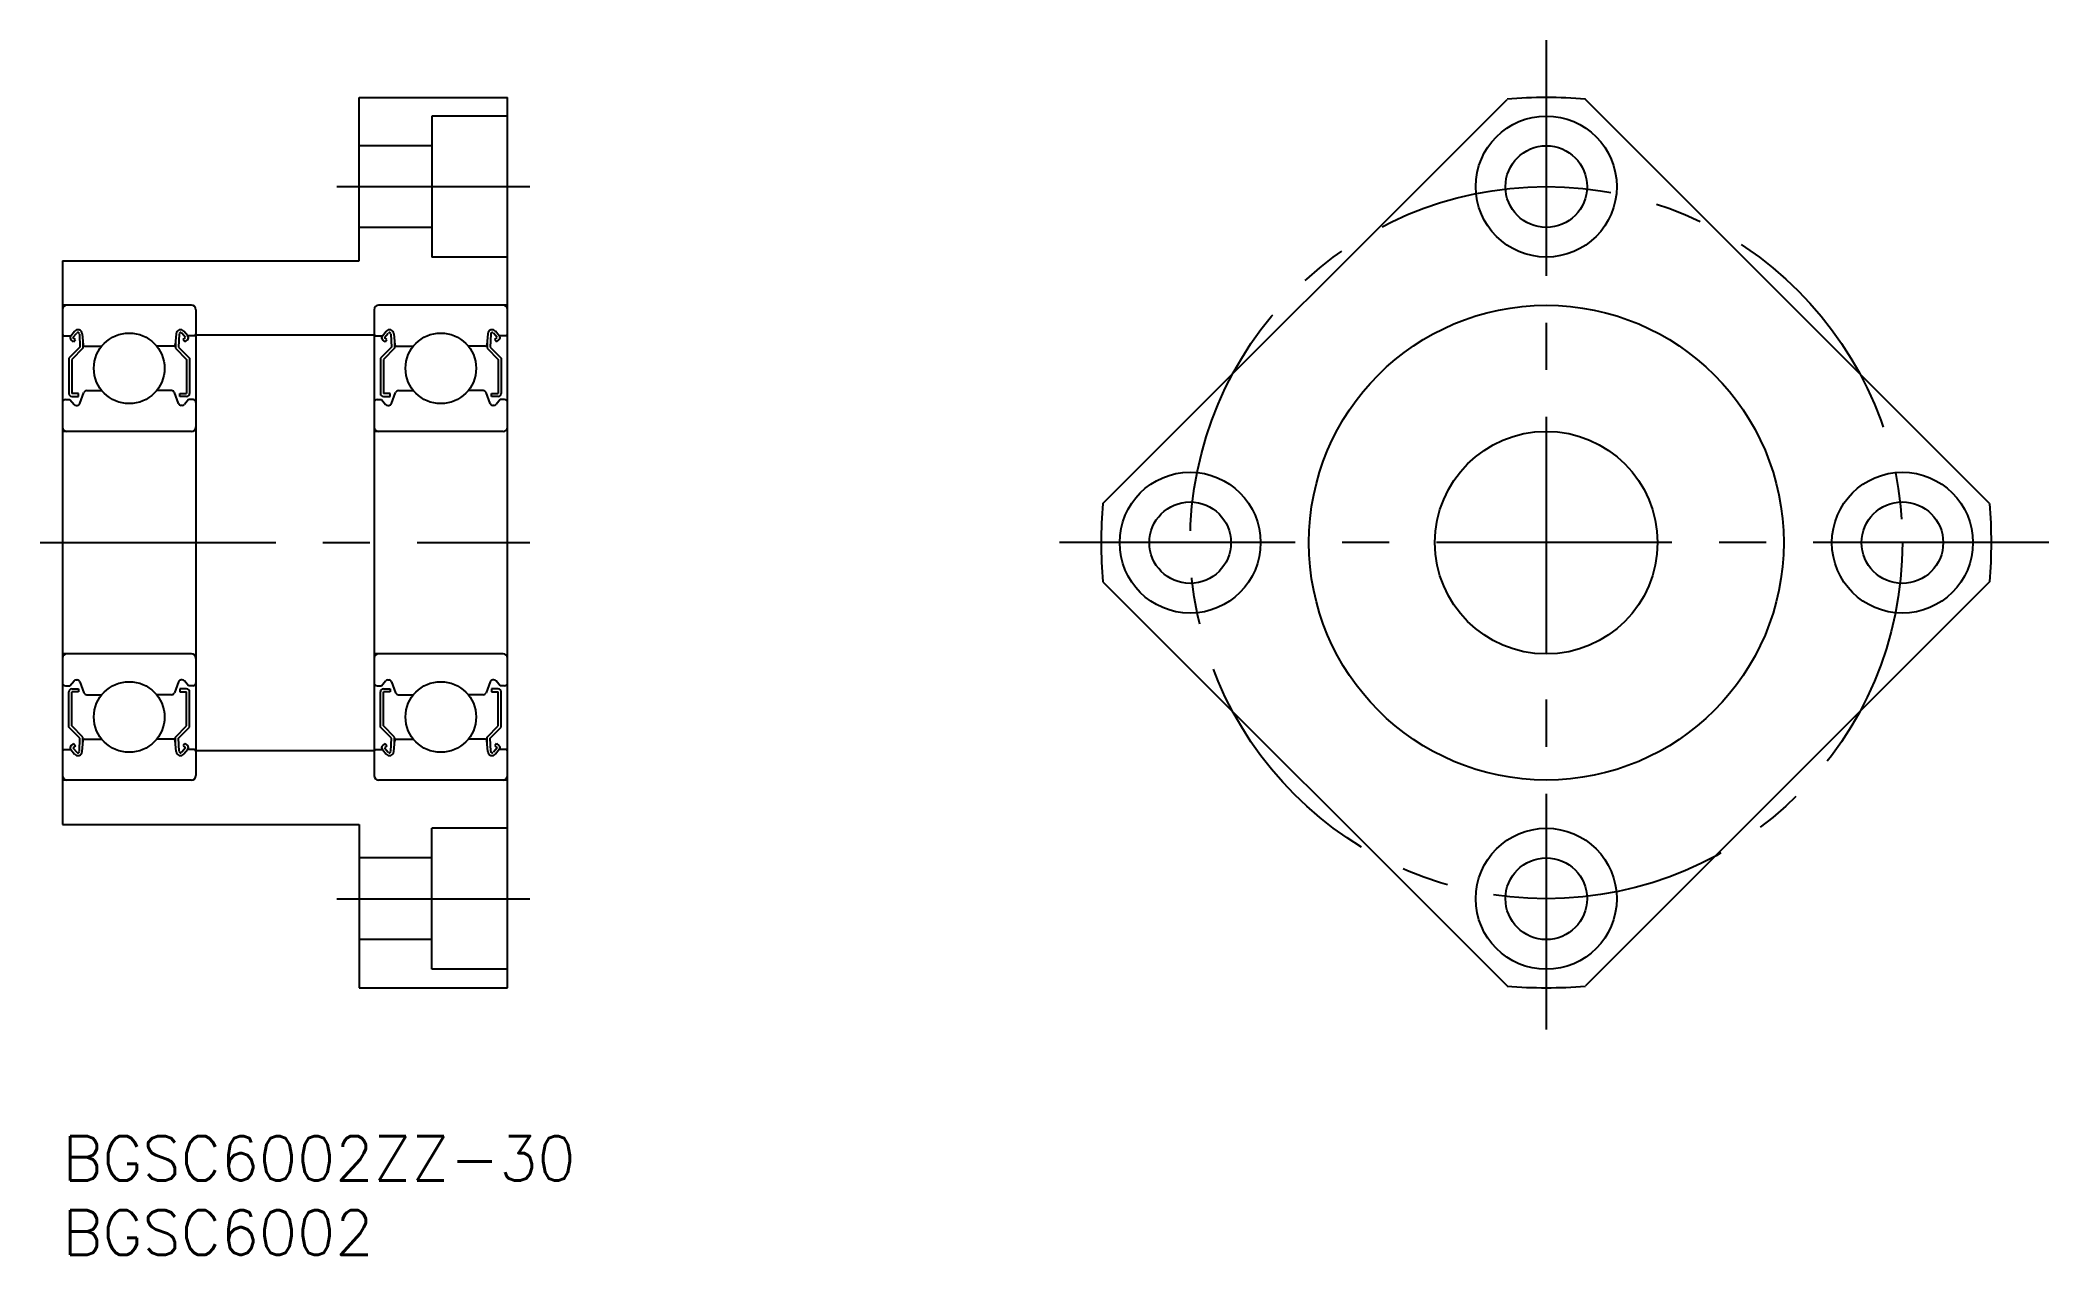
# Model space of a CAD drawing. Extents: x -1 to 134, y -8 to 74.
import ezdxf

# ---------------------------------------------------------------- set-up
doc = ezdxf.new("R2010")
doc.units = 0
doc.header["$LTSCALE"] = 0.5
doc.linetypes.add('CENTER', pattern=[50.8, 31.75, -6.35, 6.35, -6.35])
for name, color, linetype in [('MSM_CENTER', 1, 'CENTER'), ('MSM_CONTINUOUS', 7, 'CONTINUOUS'), ('MSM_PART_NUMBER', 7, 'CONTINUOUS')]:
    doc.layers.add(name, color=color, linetype=linetype)
doc.styles.get("Standard").update_dxf_attribs({"font": 'txt.shx', "height": 3, "bigfont": 'bigfont.shx'})

# ---------------------------------------------------------------- blocks, each defined once
blk = doc.blocks.new('*U1')
at = {"layer": 'MSM_PART_NUMBER'}
blk.add_text('BGSC6002ZZ-30', height=3, dxfattribs=at).set_placement((0, -3))
blk = doc.blocks.new('*U2')
at = {"layer": 'MSM_PART_NUMBER'}
blk.add_text('BGSC6002', height=3, dxfattribs=at).set_placement((0, -8))

msp = doc.modelspace()

# ---------------------------------------------------------------- linework, layer by layer
at = {"layer": 'MSM_CENTER'}
for p, q in [((100, 73.87), (100, 6.13)), ((18.5, 64), (31.5, 64)), ((-1.5, 40), (31.5, 40)), ((133.87, 40), (66.13, 40)), ((18.5, 16), (31.5, 16))]:
    msp.add_line(p, q, dxfattribs=at)
msp.add_circle((100, 40), 24, dxfattribs=at)
at = {"layer": 'MSM_CONTINUOUS'}
for p, q in [((20, 70), (30, 70)), ((20, 59), (20, 70)), ((30, 10), (30, 70)), ((70.12, 42.64), (97.36, 69.88)), ((129.88, 42.64), (102.64, 69.88)), ((30, 68.75), (24.9, 68.75)), ((24.9, 68.75), (24.9, 59.25)), ((24.9, 66.75), (20, 66.75)), ((24.9, 61.25), (20, 61.25)), ((0, 59), (0, 21)), ((0, 59), (20, 59)), ((30, 59.25), (24.9, 59.25)), ((8.7, 56), (0, 56)), ((9, 55.7), (9, 24.3)), ((21, 55.7), (21, 24.3)), ((30, 56), (21.3, 56)), ((0.56, 53.95), (0.81, 54.25)), ((8.44, 53.95), (8.19, 54.25)), ((21.56, 53.95), (21.81, 54.25)), ((29.44, 53.95), (29.19, 54.25)), ((0.1, 53.95), (0.56, 53.95)), ((1.18, 53.18), (0.43, 52.43)), ((0.74, 53.54), (0.58, 53.67)), ((1.38, 53.1), (0.63, 52.35)), ((0.71, 53.82), (0.96, 54.12)), ((0.87, 53.69), (0.71, 53.82)), ((0.74, 53.54), (0.87, 53.69)), ((1.14, 54.06), (1.18, 53.18)), ((1.34, 54.08), (1.4, 53.34)), ((1.38, 53.57), (1.38, 53.1)), ((1.5, 53.25), (2.65, 53.25)), ((7.5, 53.25), (6.35, 53.25)), ((7.66, 54.08), (7.6, 53.34)), ((7.62, 53.57), (7.62, 53.1)), ((7.62, 53.1), (8.37, 52.35)), ((7.86, 54.06), (7.82, 53.18)), ((7.82, 53.18), (8.57, 52.43)), ((8.29, 53.82), (8.04, 54.12)), ((8.13, 53.69), (8.29, 53.82)), ((8.26, 53.54), (8.13, 53.69)), ((8.26, 53.54), (8.42, 53.67)), ((8.9, 53.95), (8.44, 53.95)), ((9, 54), (21, 54)), ((21.1, 53.95), (21.56, 53.95)), ((22.18, 53.18), (21.43, 52.43)), ((21.74, 53.54), (21.58, 53.67)), ((22.38, 53.1), (21.63, 52.35)), ((21.71, 53.82), (21.96, 54.12)), ((21.87, 53.69), (21.71, 53.82)), ((21.74, 53.54), (21.87, 53.69)), ((22.14, 54.06), (22.18, 53.18)), ((22.34, 54.08), (22.4, 53.34)), ((22.38, 53.57), (22.38, 53.1)), ((22.5, 53.25), (23.65, 53.25)), ((28.5, 53.25), (27.35, 53.25)), ((28.66, 54.08), (28.6, 53.34)), ((28.62, 53.57), (28.62, 53.1)), ((28.62, 53.1), (29.37, 52.35)), ((28.86, 54.06), (28.82, 53.18)), ((28.82, 53.18), (29.57, 52.43)), ((29.29, 53.82), (29.04, 54.12)), ((29.13, 53.69), (29.29, 53.82)), ((29.26, 53.54), (29.13, 53.69)), ((29.26, 53.54), (29.42, 53.67)), ((29.9, 53.95), (29.44, 53.95)), ((0.43, 52.43), (0.43, 50.05)), ((0.63, 52.35), (0.63, 50.05)), ((8.37, 52.35), (8.37, 50.05)), ((8.57, 52.43), (8.57, 50.05)), ((21.43, 52.43), (21.43, 50.05)), ((21.63, 52.35), (21.63, 50.05)), ((29.37, 52.35), (29.37, 50.05)), ((29.57, 52.43), (29.57, 50.05)), ((1.18, 49.38), (1.45, 50.12)), ((1.64, 50.25), (2.65, 50.25)), ((7.36, 50.25), (6.35, 50.25)), ((7.82, 49.38), (7.55, 50.12)), ((22.18, 49.38), (22.45, 50.12)), ((22.64, 50.25), (23.65, 50.25)), ((28.36, 50.25), (27.35, 50.25)), ((28.82, 49.38), (28.55, 50.12)), ((0.2, 49.65), (0.5, 49.65)), ((0.5, 49.65), (0.78, 49.32)), ((1.08, 50.05), (0.63, 50.05)), ((0.63, 49.85), (1.08, 49.85)), ((0.93, 49.25), (0.99, 49.25)), ((1.08, 49.85), (1.08, 50.05)), ((7.92, 50.05), (8.37, 50.05)), ((7.92, 49.85), (7.92, 50.05)), ((8.37, 49.85), (7.92, 49.85)), ((8.07, 49.25), (8.01, 49.25)), ((8.5, 49.65), (8.22, 49.32)), ((8.8, 49.65), (8.5, 49.65)), ((21.2, 49.65), (21.5, 49.65)), ((21.5, 49.65), (21.78, 49.32)), ((22.08, 50.05), (21.63, 50.05)), ((21.63, 49.85), (22.08, 49.85)), ((21.93, 49.25), (21.99, 49.25)), ((22.08, 49.85), (22.08, 50.05)), ((28.92, 50.05), (29.37, 50.05)), ((28.92, 49.85), (28.92, 50.05)), ((29.37, 49.85), (28.92, 49.85)), ((29.07, 49.25), (29.01, 49.25)), ((29.5, 49.65), (29.22, 49.32)), ((29.8, 49.65), (29.5, 49.65)), ((8.7, 47.5), (0, 47.5)), ((29.7, 47.5), (21, 47.5)), ((70.12, 37.36), (97.36, 10.12)), ((129.88, 37.36), (102.64, 10.12)), ((8.7, 32.5), (0, 32.5)), ((29.7, 32.5), (21, 32.5)), ((0.2, 30.35), (0.5, 30.35)), ((0.43, 27.57), (0.43, 29.95)), ((0.5, 30.35), (0.78, 30.68)), ((0.63, 30.15), (1.08, 30.15)), ((0.63, 27.65), (0.63, 29.95)), ((1.08, 29.95), (0.63, 29.95)), ((0.93, 30.75), (0.99, 30.75)), ((1.08, 30.15), (1.08, 29.95)), ((1.18, 30.62), (1.45, 29.88)), ((7.82, 30.62), (7.55, 29.88)), ((8.37, 30.15), (7.92, 30.15)), ((7.92, 30.15), (7.92, 29.95)), ((7.92, 29.95), (8.37, 29.95)), ((8.07, 30.75), (8.01, 30.75)), ((8.5, 30.35), (8.22, 30.68)), ((8.37, 27.65), (8.37, 29.95)), ((8.8, 30.35), (8.5, 30.35)), ((8.57, 27.57), (8.57, 29.95)), ((21.2, 30.35), (21.5, 30.35)), ((21.43, 27.57), (21.43, 29.95)), ((21.5, 30.35), (21.78, 30.68)), ((21.63, 30.15), (22.08, 30.15)), ((21.63, 27.65), (21.63, 29.95)), ((22.08, 29.95), (21.63, 29.95)), ((21.93, 30.75), (21.99, 30.75)), ((22.08, 30.15), (22.08, 29.95)), ((22.18, 30.62), (22.45, 29.88)), ((28.82, 30.62), (28.55, 29.88)), ((29.37, 30.15), (28.92, 30.15)), ((28.92, 30.15), (28.92, 29.95)), ((28.92, 29.95), (29.37, 29.95)), ((29.07, 30.75), (29.01, 30.75)), ((29.5, 30.35), (29.22, 30.68)), ((29.37, 27.65), (29.37, 29.95)), ((29.8, 30.35), (29.5, 30.35)), ((29.57, 27.57), (29.57, 29.95)), ((1.64, 29.75), (2.65, 29.75)), ((7.36, 29.75), (6.35, 29.75)), ((22.64, 29.75), (23.65, 29.75)), ((28.36, 29.75), (27.35, 29.75)), ((1.18, 26.82), (0.43, 27.57)), ((1.38, 26.9), (0.63, 27.65)), ((7.62, 26.9), (8.37, 27.65)), ((7.82, 26.82), (8.57, 27.57)), ((22.18, 26.82), (21.43, 27.57)), ((22.38, 26.9), (21.63, 27.65)), ((28.62, 26.9), (29.37, 27.65)), ((28.82, 26.82), (29.57, 27.57)), ((0.1, 26.05), (0.56, 26.05)), ((0.56, 26.05), (0.81, 25.75)), ((0.74, 26.46), (0.58, 26.33)), ((0.87, 26.31), (0.71, 26.18)), ((0.71, 26.18), (0.96, 25.88)), ((0.74, 26.46), (0.87, 26.31)), ((1.14, 25.94), (1.18, 26.82)), ((1.34, 25.92), (1.4, 26.66)), ((1.38, 26.43), (1.38, 26.9)), ((1.5, 26.75), (2.65, 26.75)), ((7.5, 26.75), (6.35, 26.75)), ((7.66, 25.92), (7.6, 26.66)), ((7.62, 26.43), (7.62, 26.9)), ((7.86, 25.94), (7.82, 26.82)), ((8.29, 26.18), (8.04, 25.88)), ((8.26, 26.46), (8.13, 26.31)), ((8.13, 26.31), (8.29, 26.18)), ((8.44, 26.05), (8.19, 25.75)), ((8.26, 26.46), (8.42, 26.33)), ((8.9, 26.05), (8.44, 26.05)), ((9, 26), (21, 26)), ((21.1, 26.05), (21.56, 26.05)), ((21.56, 26.05), (21.81, 25.75)), ((21.74, 26.46), (21.58, 26.33)), ((21.87, 26.31), (21.71, 26.18)), ((21.71, 26.18), (21.96, 25.88)), ((21.74, 26.46), (21.87, 26.31)), ((22.14, 25.94), (22.18, 26.82)), ((22.34, 25.92), (22.4, 26.66)), ((22.38, 26.43), (22.38, 26.9)), ((22.5, 26.75), (23.65, 26.75)), ((28.5, 26.75), (27.35, 26.75)), ((28.66, 25.92), (28.6, 26.66)), ((28.62, 26.43), (28.62, 26.9)), ((28.86, 25.94), (28.82, 26.82)), ((29.29, 26.18), (29.04, 25.88)), ((29.26, 26.46), (29.13, 26.31)), ((29.13, 26.31), (29.29, 26.18)), ((29.44, 26.05), (29.19, 25.75)), ((29.26, 26.46), (29.42, 26.33)), ((29.9, 26.05), (29.44, 26.05)), ((8.7, 24), (0, 24)), ((30, 24), (21.3, 24)), ((0, 21), (20, 21)), ((20, 21), (20, 10)), ((30, 20.75), (24.9, 20.75)), ((24.9, 11.25), (24.9, 20.75)), ((24.9, 18.75), (20, 18.75)), ((24.9, 13.25), (20, 13.25)), ((30, 11.25), (24.9, 11.25)), ((20, 10), (30, 10))]:
    msp.add_line(p, q, dxfattribs=at)
for centre, radius in [((100, 64), 4.75), ((100, 64), 2.75), ((100, 40), 16), ((4.5, 51.75), 2.38), ((25.5, 51.75), 2.38), ((100, 40), 7.5), ((76, 40), 4.75), ((124, 40), 4.75), ((76, 40), 2.75), ((124, 40), 2.75), ((4.5, 28.25), 2.38), ((25.5, 28.25), 2.38), ((100, 16), 4.75), ((100, 16), 2.75)]:
    msp.add_circle(centre, radius, dxfattribs=at)
for centre, radius, start, end in [((100, 40), 30, 84.9445, 95.0555), ((0.3, 55.7), 0.3, 90, 180), ((8.7, 55.7), 0.3, 0, 90), ((21.3, 55.7), 0.3, 90, 180), ((29.7, 55.7), 0.3, 0, 90), ((1.04, 54.05), 0.3, 4.9968, 140.0002), ((1.04, 54.06), 0.1, 2.8198, 140.0033), ((7.96, 54.05), 0.3, 39.9998, 175.0032), ((7.96, 54.06), 0.1, 39.9967, 177.1802), ((22.04, 54.05), 0.3, 4.9968, 140.0002), ((22.04, 54.06), 0.1, 2.8198, 140.0033), ((28.96, 54.05), 0.3, 39.9998, 175.0032), ((28.96, 54.06), 0.1, 39.9967, 177.1802), ((0.1, 54.05), 0.1, 180, 270), ((0.71, 53.82), 0.2, 140.0002, 230.0848), ((1.5, 53.35), 0.1, 184.9968, 269.9995), ((7.5, 53.35), 0.1, 270.0005, 355.0032), ((8.29, 53.82), 0.2, 309.9152, 39.9998), ((8.9, 54.05), 0.1, 270, 0), ((21.1, 54.05), 0.1, 180, 270), ((21.71, 53.82), 0.2, 140.0002, 230.0848), ((22.5, 53.35), 0.1, 184.9968, 269.9995), ((28.5, 53.35), 0.1, 270.0005, 355.0032), ((29.29, 53.82), 0.2, 309.9152, 39.9998), ((29.9, 54.05), 0.1, 270, 0), ((1.64, 50.05), 0.2, 90, 159.9919), ((7.36, 50.05), 0.2, 20.0081, 90), ((22.64, 50.05), 0.2, 90, 159.9919), ((28.36, 50.05), 0.2, 20.0081, 90), ((0.2, 49.45), 0.2, 90, 180), ((0.63, 50.05), 0.2, 180, 270), ((0.93, 49.45), 0.2, 219.9962, 270), ((0.99, 49.45), 0.2, 270, 339.9919), ((8.01, 49.45), 0.2, 200.0081, 270), ((8.07, 49.45), 0.2, 270, 320.0038), ((8.37, 50.05), 0.2, 270, 0), ((8.8, 49.45), 0.2, 0, 90), ((21.2, 49.45), 0.2, 90, 180), ((21.63, 50.05), 0.2, 180, 270), ((21.93, 49.45), 0.2, 219.9962, 270), ((21.99, 49.45), 0.2, 270, 339.9919), ((29.01, 49.45), 0.2, 200.0081, 270), ((29.07, 49.45), 0.2, 270, 320.0038), ((29.37, 50.05), 0.2, 270, 0), ((29.8, 49.45), 0.2, 0, 90), ((0.3, 47.8), 0.3, 180, 270), ((8.7, 47.8), 0.3, 270, 0), ((21.3, 47.8), 0.3, 180, 270), ((29.7, 47.8), 0.3, 270, 0), ((100, 40), 30, 174.9445, 185.0555), ((100, 40), 30, 354.9445, 5.0555), ((0.3, 32.2), 0.3, 90, 180), ((8.7, 32.2), 0.3, 0, 90), ((21.3, 32.2), 0.3, 90, 180), ((29.7, 32.2), 0.3, 0, 90), ((0.2, 30.55), 0.2, 180, 270), ((0.63, 29.95), 0.2, 90, 180), ((0.93, 30.55), 0.2, 90, 140.0038), ((0.99, 30.55), 0.2, 20.0081, 90), ((1.64, 29.95), 0.2, 200.0081, 270), ((7.36, 29.95), 0.2, 270, 339.9919), ((8.01, 30.55), 0.2, 90, 159.9919), ((8.07, 30.55), 0.2, 39.9962, 90), ((8.37, 29.95), 0.2, 0, 90), ((8.8, 30.55), 0.2, 270, 0), ((21.2, 30.55), 0.2, 180, 270), ((21.63, 29.95), 0.2, 90, 180), ((21.93, 30.55), 0.2, 90, 140.0038), ((21.99, 30.55), 0.2, 20.0081, 90), ((22.64, 29.95), 0.2, 200.0081, 270), ((28.36, 29.95), 0.2, 270, 339.9919), ((29.01, 30.55), 0.2, 90, 159.9919), ((29.07, 30.55), 0.2, 39.9962, 90), ((29.37, 29.95), 0.2, 0, 90), ((29.8, 30.55), 0.2, 270, 0), ((0.1, 25.95), 0.1, 90, 180), ((0.71, 26.18), 0.2, 129.9152, 219.9998), ((1.04, 25.95), 0.3, 219.9998, 355.0032), ((1.04, 25.94), 0.1, 219.9967, 357.1802), ((1.5, 26.65), 0.1, 90.0005, 175.0032), ((7.5, 26.65), 0.1, 4.9968, 89.9995), ((7.96, 25.95), 0.3, 184.9968, 320.0002), ((7.96, 25.94), 0.1, 182.8198, 320.0033), ((8.29, 26.18), 0.2, 320.0002, 50.0848), ((8.9, 25.95), 0.1, 0, 90), ((21.1, 25.95), 0.1, 90, 180), ((21.71, 26.18), 0.2, 129.9152, 219.9998), ((22.04, 25.95), 0.3, 219.9998, 355.0032), ((22.04, 25.94), 0.1, 219.9967, 357.1802), ((22.5, 26.65), 0.1, 90.0005, 175.0032), ((28.5, 26.65), 0.1, 4.9968, 89.9995), ((28.96, 25.95), 0.3, 184.9968, 320.0002), ((28.96, 25.94), 0.1, 182.8198, 320.0033), ((29.29, 26.18), 0.2, 320.0002, 50.0848), ((29.9, 25.95), 0.1, 0, 90), ((0.3, 24.3), 0.3, 180, 270), ((8.7, 24.3), 0.3, 270, 0), ((21.3, 24.3), 0.3, 180, 270), ((29.7, 24.3), 0.3, 270, 0), ((100, 40), 30, 264.9445, 275.0555)]:
    msp.add_arc(centre, radius, start, end, dxfattribs=at)

# ---------------------------------------------------------------- block references
for name in ['*U1', '*U2']:
    msp.add_blockref(name, (0, 0), dxfattribs=at)

doc.saveas('drawing.dxf')
